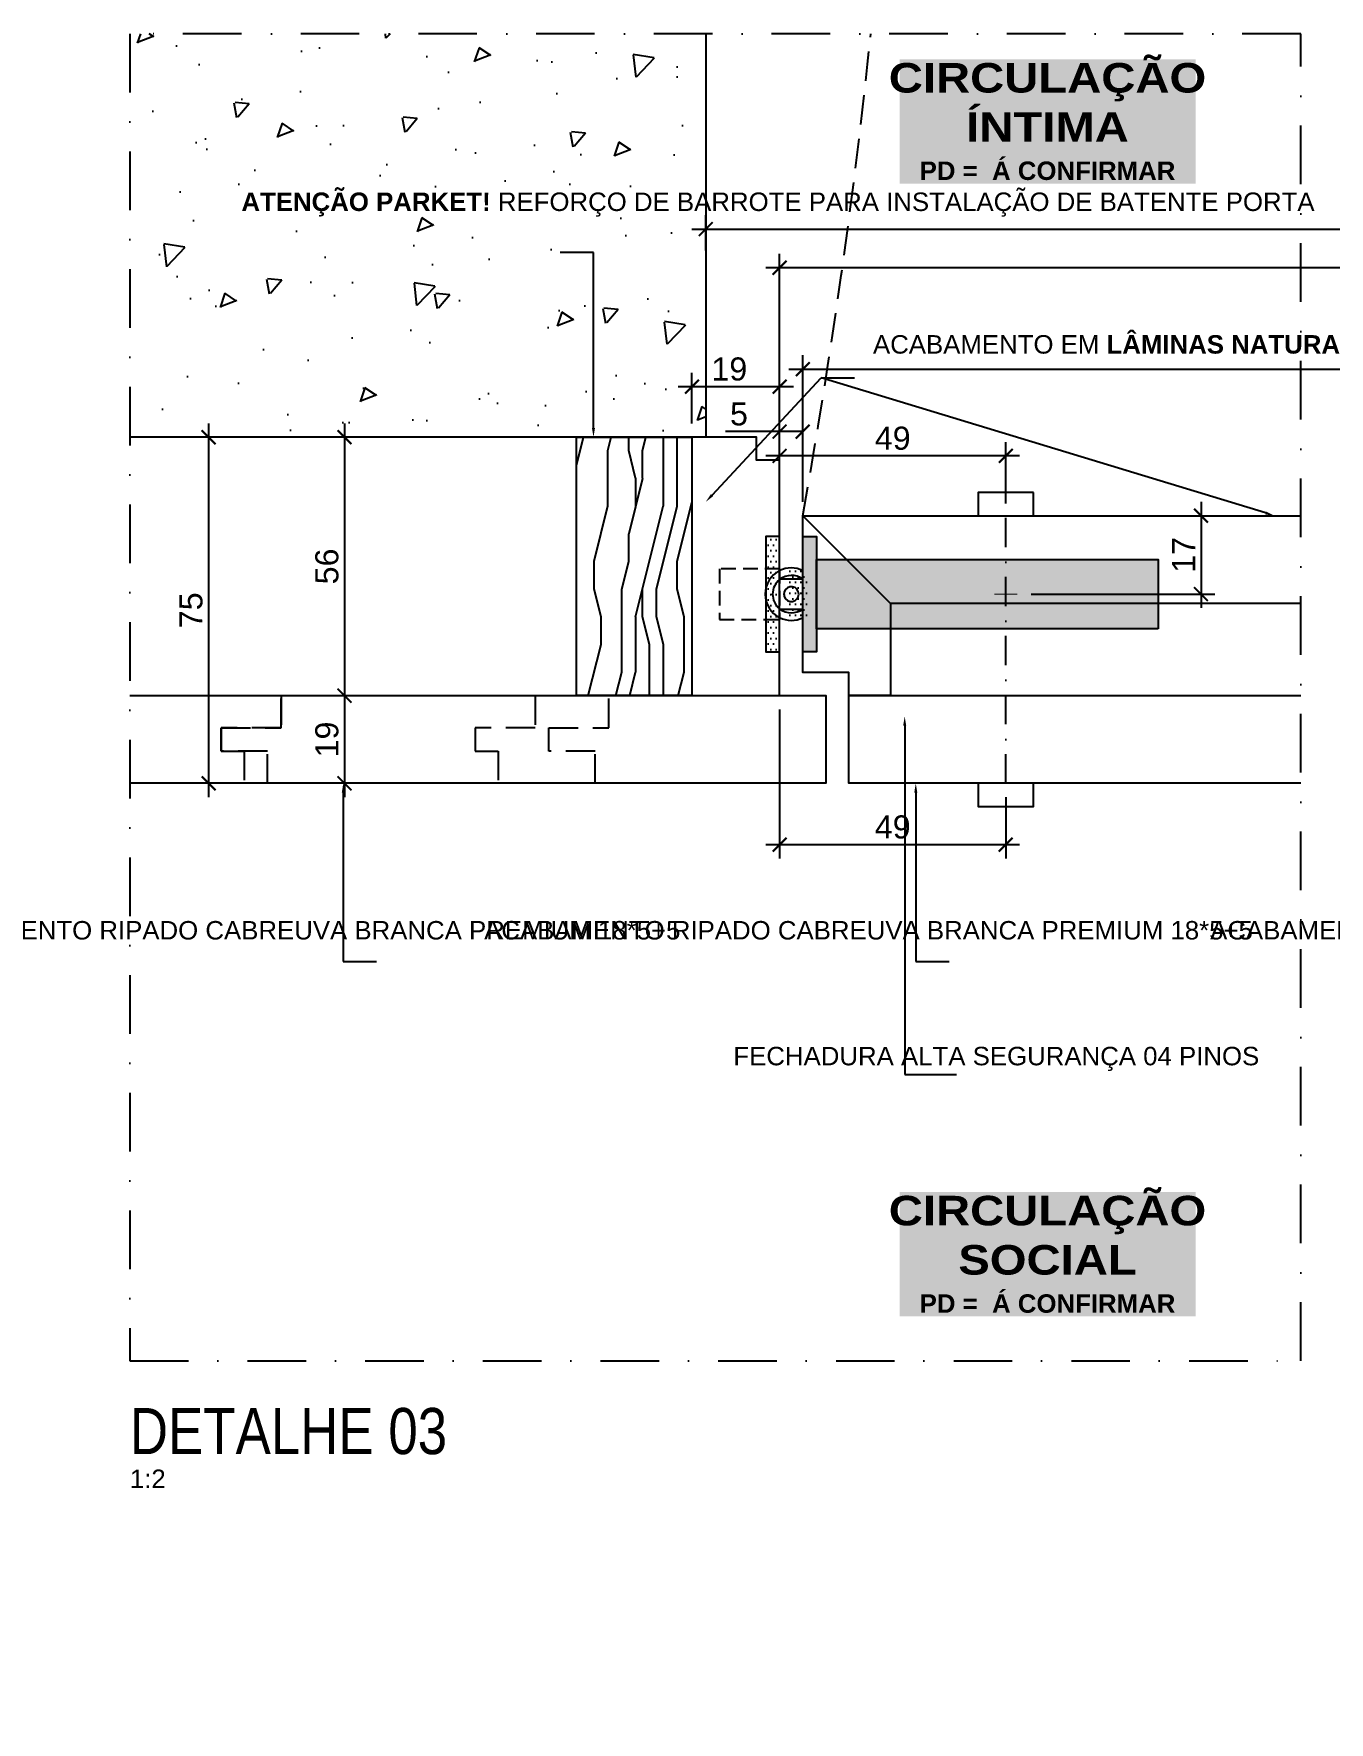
# Model space of a CAD drawing. Header units: millimetres. Extents: x -63251 to 507826, y 5339 to 217512.
# Drawn here: x 163639.1 to 163919.8, y 81556.5 to 81922.4 of the extents above; entities that cross this region are included whole.
import ezdxf
from ezdxf import colors
from ezdxf.entities.mleader import LeaderData, LeaderLine
from ezdxf.math import Vec2, Vec3

# ---------------------------------------------------------------- set-up
doc = ezdxf.new("R2010")
doc.units = ezdxf.units.MM
doc.header["$PDMODE"] = 3
doc.linetypes.add('TRAÇO 1-1', pattern=[9.525, 6.35, -3.175])
doc.linetypes.add('TRAÇO E PONTO 1-1', pattern=[25.4, 12.7, -6.35, 0, -6.35])
for name, color, linetype in [('AC-EQUIPAMENTO', 7, 'Continuous'), ('COTAS', 9, 'Continuous'), ('FERRAGEM', 3, 'Continuous'), ('HACHURA', 21, 'Continuous'), ('LAYOUT', 4, 'Continuous'), ('MARCENARIA', 4, 'Continuous'), ('PAREDE', 94, 'Continuous'), ('PROJEÇÃO', 8, 'Continuous'), ('TEXTO', 105, 'Continuous'), ('TEXTO TRAÇO PONTO', 105, 'TRAÇO E PONTO 1-1')]:
    doc.layers.add(name, color=color, linetype=linetype)
doc.styles.add('1-1', font='arial.ttf', dxfattribs={"height": 0.2})
doc.styles.add('MEDIDA OFICIAL', font='ariblk.ttf')
doc.styles.add('PADRÃO', font='arial.ttf')
doc.styles.add('PADRÃO NEGRITO', font='arialbd.ttf')
doc.styles.add('TITULO', font='swissck.ttf')
doc.dimstyles.new('1-2', dxfattribs={"dimscale": 2, "dimtxt": 2.5, "dimasz": 1.5, "dimexe": 1.5, "dimexo": 1.5, "dimtad": 1, "dimtxsty": 'PADRÃO', "dimblk": 'ARCHTICK', "dimcen": 2.5, "dimdle": 1.5, "dimclrd": 9, "dimclre": 9, "dimclrt": 6, "dimadec": 0, "dimazin": 0, "dimtfac": 1, "dimtmove": 0, "dimatfit": 3, "dimfxl": 1.25, "dimlwd": -1, "dimlwe": -1, "dimarcsym": 0})
doc.dimstyles.new('1-2 AZUL', dxfattribs={"dimscale": 2, "dimtxt": 2.5, "dimasz": 1.5, "dimexe": 1.5, "dimexo": 1.5, "dimtad": 1, "dimtxsty": 'PADRÃO NEGRITO', "dimblk": 'ARCHTICK', "dimcen": 2.5, "dimdle": 1.5, "dimclrd": 9, "dimclre": 9, "dimclrt": 170, "dimadec": 0, "dimazin": 0, "dimtfac": 1, "dimtmove": 0, "dimatfit": 3, "dimfxl": 1.25, "dimlwd": -1, "dimlwe": -1, "dimarcsym": 0})
doc.dimstyles.new('1-2 VERDE', dxfattribs={"dimscale": 2, "dimtxt": 2.5, "dimasz": 1.5, "dimexe": 1.5, "dimexo": 1.5, "dimtad": 1, "dimtxsty": 'PADRÃO NEGRITO', "dimblk": 'ARCHTICK', "dimcen": 2.5, "dimdle": 1.5, "dimclrd": 9, "dimclre": 9, "dimclrt": 102, "dimadec": 0, "dimazin": 0, "dimtfac": 1, "dimtmove": 0, "dimatfit": 3, "dimfxl": 1.25, "dimlwd": -1, "dimlwe": -1, "dimarcsym": 0})
doc.dimstyles.new('Med. Ofic.1-2', dxfattribs={"dimscale": 2, "dimtxt": 2.5, "dimasz": 1.5, "dimexe": 1.5, "dimexo": 1.5, "dimtad": 1, "dimtxsty": 'MEDIDA OFICIAL', "dimblk": 'ARCHTICK', "dimcen": 2.5, "dimdle": 1.5, "dimclrd": 9, "dimclre": 9, "dimclrt": 10, "dimadec": 0, "dimazin": 0, "dimtfac": 1, "dimtmove": 0, "dimatfit": 3, "dimfxl": 1.25, "dimlwd": -1, "dimlwe": -1, "dimarcsym": 0})

# ---------------------------------------------------------------- blocks, each defined once
blk = doc.blocks.new('_ArchTick')
at = {"color": 0, "linetype": 'ByBlock', "const_width": 0.15}
blk.add_lwpolyline([(-0.5, -0.5), (0.5, 0.5)], dxfattribs=at)
blk = doc.blocks.new('*D191')
at = {"layer": 'COTAS', "color": 9, "transparency": 16777216}
for p, q in [((163802.73, 81849.69), (164293.47, 81849.69)), ((163805.73, 81820.94), (163805.73, 81852.69)), ((164290.47, 81762.94), (164290.47, 81852.69))]:
    blk.add_line(p, q, dxfattribs=at)
at = {"layer": 'Defpoints', "color": 0, "transparency": 16777216}
for p in [(164290.47, 81849.69), (163805.73, 81817.94), (164290.47, 81759.94, 0)]:
    blk.add_point(p, dxfattribs=at)
at = {"layer": 'COTAS', "color": 9, "transparency": 16777216, "xscale": 3, "yscale": 3, "zscale": 3, "rotation": 180}
blk.add_blockref('_ArchTick', (163805.73, 81849.69), dxfattribs=at)
at = {"layer": 'COTAS', "color": 9, "transparency": 16777216, "xscale": 3, "yscale": 3, "zscale": 3}
blk.add_blockref('_ArchTick', (164290.47, 81849.69), dxfattribs=at)
at = {"layer": 'COTAS', "color": 170, "transparency": 16777216, "insert": (164048.1, 81853.49), "char_height": 5, "attachment_point": 5, "style": 'PADRÃO NEGRITO'}
blk.add_mtext('1119', dxfattribs=at)
blk = doc.blocks.new('*D192')
at = {"layer": 'COTAS', "color": 9, "transparency": 16777216}
for p, q in [((164134.47, 81871.66), (163797.73, 81871.66)), ((163800.73, 81816.44), (163800.73, 81874.66)), ((164131.47, 81867.77), (164131.47, 81874.66))]:
    blk.add_line(p, q, dxfattribs=at)
at = {"layer": 'Defpoints', "color": 0, "transparency": 16777216}
for p in [(163800.73, 81871.66), (164131.47, 81864.77, 0), (163800.73, 81813.44)]:
    blk.add_point(p, dxfattribs=at)
at = {"layer": 'COTAS', "color": 9, "transparency": 16777216, "xscale": 3, "yscale": 3, "zscale": 3, "rotation": 180}
blk.add_blockref('_ArchTick', (163800.73, 81871.66), dxfattribs=at)
at = {"layer": 'COTAS', "color": 9, "transparency": 16777216, "xscale": 3, "yscale": 3, "zscale": 3}
blk.add_blockref('_ArchTick', (164131.47, 81871.66), dxfattribs=at)
at = {"layer": 'COTAS', "color": 102, "transparency": 16777216, "insert": (163966.1, 81875.47), "char_height": 5, "attachment_point": 5, "style": 'PADRÃO NEGRITO'}
blk.add_mtext('950', dxfattribs=at)
blk = doc.blocks.new('*D193')
at = {"layer": 'COTAS', "color": 9, "transparency": 16777216}
for p, q in [((163784.73, 81875.44), (163784.73, 81883.06)), ((164315.47, 81868.82), (164315.47, 81883.06))]:
    blk.add_line(p, q, dxfattribs=at)
at = {"layer": 'COTAS', "color": 9, "linetype": 'Continuous', "transparency": 16777216}
blk.add_line((163781.73, 81880.06), (164318.47, 81880.06), dxfattribs=at)
at = {"layer": 'Defpoints', "color": 0, "transparency": 16777216}
for p in [(164315.47, 81880.06), (163784.73, 81872.44), (164315.47, 81865.82, 0)]:
    blk.add_point(p, dxfattribs=at)
at = {"layer": 'COTAS', "color": 9, "transparency": 16777216, "xscale": 3, "yscale": 3, "zscale": 3, "rotation": 180}
blk.add_blockref('_ArchTick', (163784.73, 81880.06), dxfattribs=at)
at = {"layer": 'COTAS', "color": 9, "transparency": 16777216, "xscale": 3, "yscale": 3, "zscale": 3}
blk.add_blockref('_ArchTick', (164315.47, 81880.06), dxfattribs=at)
at = {"layer": 'COTAS', "color": 10, "transparency": 16777216, "insert": (164050.1, 81883.9), "char_height": 5, "attachment_point": 5, "style": 'MEDIDA OFICIAL'}
blk.add_mtext('1165 MEDIDA DE OBRA', dxfattribs=at)
blk = doc.blocks.new('*D197')
at = {"layer": 'COTAS', "color": 9, "transparency": 16777216}
for p, q in [((163800.73, 81820.94), (163800.73, 81839.17)), ((163805.73, 81820.94), (163805.73, 81839.17)), ((163800.73, 81836.17), (163789.01, 81836.17)), ((163805.73, 81836.17), (163797.73, 81836.17))]:
    blk.add_line(p, q, dxfattribs=at)
at = {"layer": 'Defpoints', "color": 0, "transparency": 16777216}
for p in [(163805.73, 81836.17), (163800.73, 81817.94, 0), (163805.73, 81817.94, 0)]:
    blk.add_point(p, dxfattribs=at)
at = {"layer": 'COTAS', "color": 9, "transparency": 16777216, "xscale": 3, "yscale": 3, "zscale": 3, "rotation": 180}
blk.add_blockref('_ArchTick', (163800.73, 81836.17), dxfattribs=at)
at = {"layer": 'COTAS', "color": 9, "transparency": 16777216, "xscale": 3, "yscale": 3, "zscale": 3}
blk.add_blockref('_ArchTick', (163805.73, 81836.17), dxfattribs=at)
at = {"layer": 'COTAS', "color": 6, "transparency": 16777216, "insert": (163791.92, 81839.97), "char_height": 5, "attachment_point": 5, "style": 'PADRÃO'}
blk.add_mtext('5', dxfattribs=at)
blk = doc.blocks.new('*D525')
at = {"layer": 'COTAS', "color": 9, "transparency": 16777216}
for p, q in [((163800.73, 81775.94), (163800.73, 81743.65)), ((163849.73, 81756.94), (163849.73, 81743.65)), ((163852.73, 81746.65), (163797.73, 81746.65))]:
    blk.add_line(p, q, dxfattribs=at)
at = {"layer": 'Defpoints', "color": 0, "transparency": 16777216}
for p in [(163800.73, 81778.94, 0), (163849.73, 81759.94, 0), (163800.73, 81746.65)]:
    blk.add_point(p, dxfattribs=at)
at = {"layer": 'COTAS', "color": 9, "transparency": 16777216, "xscale": 3, "yscale": 3, "zscale": 3, "rotation": 180}
blk.add_blockref('_ArchTick', (163800.73, 81746.65), dxfattribs=at)
at = {"layer": 'COTAS', "color": 9, "transparency": 16777216, "xscale": 3, "yscale": 3, "zscale": 3}
blk.add_blockref('_ArchTick', (163849.73, 81746.65), dxfattribs=at)
at = {"layer": 'COTAS', "color": 6, "transparency": 16777216, "insert": (163825.23, 81750.46), "char_height": 5, "attachment_point": 5, "style": 'PADRÃO'}
blk.add_mtext('49', dxfattribs=at)
blk = doc.blocks.new('*D526')
at = {"layer": 'COTAS', "color": 9, "transparency": 16777216}
for p, q in [((163800.73, 81816.44), (163800.73, 81833.9)), ((163849.73, 81820.61), (163849.73, 81833.9)), ((163852.73, 81830.9), (163797.73, 81830.9))]:
    blk.add_line(p, q, dxfattribs=at)
at = {"layer": 'Defpoints', "color": 0, "transparency": 16777216}
for p in [(163800.73, 81830.9), (163849.73, 81817.61, 0), (163800.73, 81813.44, 0)]:
    blk.add_point(p, dxfattribs=at)
at = {"layer": 'COTAS', "color": 9, "transparency": 16777216, "xscale": 3, "yscale": 3, "zscale": 3, "rotation": 180}
blk.add_blockref('_ArchTick', (163800.73, 81830.9), dxfattribs=at)
at = {"layer": 'COTAS', "color": 9, "transparency": 16777216, "xscale": 3, "yscale": 3, "zscale": 3}
blk.add_blockref('_ArchTick', (163849.73, 81830.9), dxfattribs=at)
at = {"layer": 'COTAS', "color": 6, "transparency": 16777216, "insert": (163825.23, 81834.7), "char_height": 5, "attachment_point": 5, "style": 'PADRÃO'}
blk.add_mtext('49', dxfattribs=at)
blk = doc.blocks.new('*D528')
at = {"layer": 'COTAS', "color": 9, "transparency": 16777216}
for p, q in [((163706.45, 81837.94), (163706.45, 81775.94)), ((163709.45, 81778.94), (163709.45, 81778.94))]:
    blk.add_line(p, q, dxfattribs=at)
at = {"layer": 'Defpoints', "color": 0, "transparency": 16777216}
for p in [(163706.45, 81834.94), (163706.45, 81778.94, 0), (163706.45, 81778.94)]:
    blk.add_point(p, dxfattribs=at)
at = {"layer": 'COTAS', "color": 9, "transparency": 16777216, "xscale": 3, "yscale": 3, "zscale": 3}
for p, rotation in [((163706.45, 81834.94), 90), ((163706.45, 81778.94), 270)]:
    blk.add_blockref('_ArchTick', p, dxfattribs=dict(at, rotation=rotation))
at = {"layer": 'COTAS', "color": 6, "transparency": 16777216, "insert": (163702.65, 81806.94), "char_height": 5, "attachment_point": 5, "rotation": 90, "style": 'PADRÃO'}
blk.add_mtext('56', dxfattribs=at)
blk = doc.blocks.new('*D529')
at = {"layer": 'COTAS', "color": 9, "transparency": 16777216}
for p, q in [((163706.45, 81781.94), (163706.45, 81756.94)), ((163709.45, 81778.94), (163709.45, 81778.94)), ((163709.45, 81759.94), (163709.45, 81759.94))]:
    blk.add_line(p, q, dxfattribs=at)
at = {"layer": 'Defpoints', "color": 0, "transparency": 16777216}
for p in [(163706.45, 81778.94), (163706.45, 81759.94, 0), (163706.45, 81759.94)]:
    blk.add_point(p, dxfattribs=at)
at = {"layer": 'COTAS', "color": 9, "transparency": 16777216, "xscale": 3, "yscale": 3, "zscale": 3}
for p, rotation in [((163706.45, 81778.94), 90), ((163706.45, 81759.94), 270)]:
    blk.add_blockref('_ArchTick', p, dxfattribs=dict(at, rotation=rotation))
at = {"layer": 'COTAS', "color": 6, "transparency": 16777216, "insert": (163702.65, 81769.44), "char_height": 5, "attachment_point": 5, "rotation": 90, "style": 'PADRÃO'}
blk.add_mtext('19', dxfattribs=at)
blk = doc.blocks.new('*D1841')
at = {"layer": 'COTAS', "color": 9, "transparency": 16777216}
for p, q in [((163677, 81837.94), (163677, 81756.94)), ((163680, 81834.94), (163680, 81834.94)), ((163680, 81759.94), (163680, 81759.94))]:
    blk.add_line(p, q, dxfattribs=at)
at = {"layer": 'Defpoints', "color": 0, "transparency": 16777216}
for p in [(163677, 81834.94, 0), (163677, 81759.94, 0), (163677, 81759.94)]:
    blk.add_point(p, dxfattribs=at)
at = {"layer": 'COTAS', "color": 9, "transparency": 16777216, "xscale": 3, "yscale": 3, "zscale": 3}
for p, rotation in [((163677, 81834.94), 90), ((163677, 81759.94), 270)]:
    blk.add_blockref('_ArchTick', p, dxfattribs=dict(at, rotation=rotation))
at = {"layer": 'COTAS', "color": 6, "transparency": 16777216, "insert": (163673.2, 81797.44), "char_height": 5, "attachment_point": 5, "rotation": 90, "style": 'PADRÃO'}
blk.add_mtext('75', dxfattribs=at)
blk = doc.blocks.new('*D1990')
at = {"layer": 'COTAS', "color": 9, "transparency": 16777216}
for p, q in [((163778.73, 81845.9), (163803.73, 81845.9)), ((163781.73, 81837.94), (163781.73, 81848.9)), ((163800.73, 81832.94), (163800.73, 81848.9))]:
    blk.add_line(p, q, dxfattribs=at)
at = {"layer": 'Defpoints', "color": 0, "transparency": 16777216}
for p in [(163800.73, 81845.9), (163781.73, 81834.94, 0), (163800.73, 81829.94, 0)]:
    blk.add_point(p, dxfattribs=at)
at = {"layer": 'COTAS', "color": 9, "transparency": 16777216, "xscale": 3, "yscale": 3, "zscale": 3, "rotation": 180}
blk.add_blockref('_ArchTick', (163781.73, 81845.9), dxfattribs=at)
at = {"layer": 'COTAS', "color": 9, "transparency": 16777216, "xscale": 3, "yscale": 3, "zscale": 3}
blk.add_blockref('_ArchTick', (163800.73, 81845.9), dxfattribs=at)
at = {"layer": 'COTAS', "color": 6, "transparency": 16777216, "insert": (163789.83, 81849.7), "char_height": 5, "attachment_point": 5, "style": 'PADRÃO'}
blk.add_mtext('19', dxfattribs=at)
blk = doc.blocks.new('*D2118')
at = {"layer": 'COTAS', "color": 9, "transparency": 16777216}
for p, q in [((163892.03, 81820.94), (163892.03, 81797.94)), ((163858.73, 81817.94), (163895.03, 81817.94)), ((163855.23, 81800.94), (163895.03, 81800.94))]:
    blk.add_line(p, q, dxfattribs=at)
at = {"layer": 'Defpoints', "color": 0, "transparency": 16777216}
for p in [(163855.73, 81817.94, 0), (163852.23, 81800.94, 0), (163892.03, 81800.94)]:
    blk.add_point(p, dxfattribs=at)
at = {"layer": 'COTAS', "color": 9, "transparency": 16777216, "xscale": 3, "yscale": 3, "zscale": 3}
for p, rotation in [((163892.03, 81817.94), 90), ((163892.03, 81800.94), 270)]:
    blk.add_blockref('_ArchTick', p, dxfattribs=dict(at, rotation=rotation))
at = {"layer": 'COTAS', "color": 6, "transparency": 16777216, "insert": (163888.27, 81809.44), "char_height": 5, "attachment_point": 5, "rotation": 90, "style": 'PADRÃO'}
blk.add_mtext('17', dxfattribs=at)

msp = doc.modelspace()

# ---------------------------------------------------------------- hatches: boundary and pattern name
at = {"layer": 'AC-EQUIPAMENTO'}
h = msp.add_hatch(dxfattribs=at)
h.set_pattern_fill('AR-CONC', color=21, scale=0.2, angle=180)
h.set_pattern_definition([(230, (1541.513, -299.823), (-36.436934, 3.187817), [3.81, -41.91]), (175, (1541.513, -299.823), (7.048684, -38.211369), [3.048, -33.528117]), (280.451445, (1538.477, -299.557), (-29.3882494, -35.0235504), [3.238002, -35.618049]), (226.1842, (1541.513, -309.983), (-54.215808, 8.408466), [5.715, -62.865]), (276.635558, (1536.995, -309.28), (-47.480827, -49.485225), [4.857005, -53.427122]), (171.18415, (1541.513, -309.98), (-47.480827, -49.485225), [4.571993, -50.291946]), (201, (1536.433, -307.443), (-30.3228783, 20.4530396), [3.81, -41.91]), (146, (1536.433, -307.443), (-12.360406, -36.837593), [3.048, -33.528]), (251.451445, (1533.906, -305.74), (-42.683284, -16.384554), [3.238002, -35.6179875]), (217.5, (1541.513, -299.823), (-0.61772065, -16.9110078), [0, -33.1216, 0, -34.036, 0, -33.655]), (187.5, (1541.513, -299.823), (-13.3639325, -20.036115), [0, -19.4056, 0, -32.3596, 0, -12.827]), (147.5, (1552.841, -299.823), (-27.118119, 1.1457488), [0, -12.7, 0, -39.624, 0, -52.578]), (137.5, (1557.921, -299.823), (-29.6258363, -5.0852982), [0, -16.51, 0, -26.3144, 0, -37.338])])
h.paths.add_polyline_path([(163659.944, 81922.372), (163659.944, 81834.942), (163784.735, 81834.942), (163784.735, 81922.372)])
at = {"layer": 'FERRAGEM', "ltscale": 0.3}
h = msp.add_hatch(dxfattribs=at)
h.set_pattern_fill('DOTS', color=254, scale=0.75, angle=180)
h.set_pattern_definition([(180, (62632.0009, 237607.2435), (-0.5953125, -1.190625), [0, -1.190625])])
h.paths.add_polyline_path([(163800.735, 81813.442), (163797.735, 81813.442), (163797.735, 81788.442), (163800.735, 81788.442)])
h = msp.add_hatch(dxfattribs=at)
h.set_pattern_fill('DOTS', color=254, scale=0.75, angle=180)
h.set_pattern_definition([(180, (285634.855, 111123.8473), (-0.5953125, -1.190625), [0, -1.190625])])
h.paths.add_polyline_path([(163806.585, 81803.29, 0.2887015), (163802.585, 81804.945), (163802.585, 81806.587, -0.1879684), (163806.585, 81805.562)])
h.paths.add_polyline_path([(163805.707, 81804.191), (163802.585, 81804.191), (163802.585, 81804.945, -0.2061391)], flags=17)
h.paths.add_polyline_path([(163806.585, 81798.595, -0.0779249), (163805.707, 81797.693), (163802.585, 81797.693), (163802.585, 81799.485, 0.5497191), (163804.881, 81800.942, 0.5497191), (163802.585, 81802.4), (163802.585, 81804.191), (163805.707, 81804.191, -0.0779249), (163806.585, 81803.29)])
h.paths.add_polyline_path([(163804.881, 81800.942, -0.5497191), (163802.585, 81799.485), (163802.585, 81802.4, -0.5497191)], flags=17)
h.paths.add_polyline_path([(163802.585, 81796.939), (163802.585, 81797.693), (163805.707, 81797.693, -0.2061391)], flags=17)
h.paths.add_polyline_path([(163806.585, 81796.322, -0.1879684), (163802.585, 81795.298), (163802.585, 81796.939, 0.2887015), (163806.585, 81798.595), (163806.585, 81797.693)])
at = {"layer": 'HACHURA', "ltscale": 0.3}
h = msp.add_hatch(dxfattribs=at)
h.set_pattern_fill('LEGNO1', color=8, scale=60, angle=90, pattern_type=2)
h.set_pattern_definition([(90, (16, 34), (-60, 4e-15), [12, -18, 6, -24]), (90, (14.5, 76), (-60, 4e-15), [12, -48]), (90, (11.5, 70), (-60, 4e-15), [6, -54]), (90, (10, 37), (-60, 4e-15), [3, -42, 3, -12]), (90, (7, 58), (-60, 4e-15), [12, -18, 3, -27]), (90, (5.5, 43), (-60, 4e-15), [9, -51]), (90, (4, 58), (-60, 4e-15), [18, -42]), (90, (2.5, 40), (-60, 4e-15), [12, -48]), (90, (1, 64), (-60, 4e-15), [30, -30]), (90, (-2, 46), (-60, 4e-15), [6, -18, 12, -24]), (90, (-3.5, 88), (-60, 4e-15), [12, -48]), (90, (-5, 76), (-60, 4e-15), [6, -54]), (90, (-6.5, 64), (-60, 4e-15), [6, -54]), (90, (-8, 34), (-60, 4e-15), [12, -48]), (90, (-9.5, 64), (-60, 4e-15), [12, -48]), (90, (-12.5, 64), (-60, 4e-15), [12, -12, 12, -24]), (90, (-15.5, 52), (-60, 4e-15), [6, -30, 12, -12]), (90, (-17, 64), (-60, 4e-15), [18, -42]), (90, (-20, 64), (-60, 4e-15), [12, -48]), (90, (-21.5, 40), (-60, 4e-15), [18, -24, 6, -12]), (90, (-24.5, 40), (-60, 4e-15), [30, -30]), (90, (-26, 76), (-60, 4e-15), [6, -54]), (90, (-27.5, 58), (-60, 4e-15), [12, -48]), (90, (-29, 46), (-60, 4e-15), [6, -24, 6, -24]), (90, (-30.5, 40), (-60, 4e-15), [6, -18, 12, -24]), (90, (-32, 52), (-60, 4e-15), [6, -30, 6, -18]), (90, (-33.5, 64), (-60, 4e-15), [18, -42]), (90, (-36.5, 40), (-60, 4e-15), [12, -48]), (90, (-38, 70), (-60, 4e-15), [6, -54]), (90, (-39.5, 82), (-60, 4e-15), [6, -54]), (104.0362435, (11.5, 76.001), (2e-09, 60), [6.18, -241.206332]), (104.0362435, (-2, 82.001), (2e-09, 60), [6.18, -241.206332]), (104.0362435, (-38, 76.001), (2e-09, 60), [6.18, -241.206332]), (104.0362435, (-15.5, 58.001), (2e-09, 60), [6.18, -241.206332]), (104.0362435, (-24.5, 70.001), (2e-09, 60), [6.18, -241.206332]), (104.0362435, (-20, 76.001), (2e-09, 60), [6.18, -241.206332]), (104.0362435, (-30.5, 46.001), (2e-09, 60), [6.18, -241.206332]), (104.0362435, (-27.5, 70.001), (2e-09, 60), [6.18, -241.206332]), (104.0362435, (-5, 82.001), (2e-09, 60), [12.36, -235.026332]), (104.0362435, (-9.5, 76.001), (2e-09, 60), [12.36, -235.026332]), (104.0362435, (-12.5, 76.001), (2e-09, 60), [12.36, -235.026332]), (255.9637565, (7, 58.001), (2e-09, -60), [6.18, -12.36, 6.18, -222.666332]), (255.9637565, (-2, 46.001), (2e-09, -60), [6.18, -241.206332]), (255.9637565, (-29, 46.001), (2e-09, -60), [12.36, -235.026332]), (284.0362435, (14.5, 76.001), (-2e-09, -60), [6.18, -241.206332]), (75.9637565, (14.5, 88.001), (-2e-09, 60), [6.18, -241.206332]), (75.9637565, (-6.5, 70.001), (-2e-09, 60), [6.18, -241.206332]), (75.9637565, (-17, 82.001), (-2e-09, 60), [6.18, -241.206332]), (75.9637565, (-21.5, 58.001), (-2e-09, 60), [6.18, -241.206332]), (75.9637565, (-29, 52.001), (-2e-09, 60), [6.18, -241.206332]), (75.9637565, (-32, 58.001), (-2e-09, 60), [6.18, -241.206332]), (75.9637565, (-21.5, 58.001), (-2e-09, 60), [6.18, -241.206332]), (75.9637565, (-30.5, 76.001), (-2e-09, 60), [24.72, -222.666332]), (75.9637565, (10, 40.001), (-2e-09, 60), [24.72, -222.666332]), (75.9637565, (5.5, 46.001), (-2e-09, 60), [24.72, -222.666332]), (75.9637565, (2.5, 52.001), (-2e-09, 60), [6.18, -12.36, 12.36, -216.486332]), (75.9637565, (-2, 52.001), (-2e-09, 60), [12.36, -12.36, 12.36, -210.306332]), (75.9637565, (-8, 46.001), (-2e-09, 60), [24.72, -222.666332]), (75.9637565, (-12.5, 40.001), (-2e-09, 60), [24.72, -222.666332]), (75.9637565, (-15.5, 40.001), (-2e-09, 60), [24.72, -222.666332]), (75.9637565, (-33.5, 82.001), (-2e-09, 60), [6.18, -241.206332]), (75.9637675, (-39.5, 88.001), (-1.15e-05, 60), [12.36, -235.026332]), (75.9637675, (-36.5, 52.001), (-1.15e-05, 60), [12.36, -235.026332]), (75.9637575, (16, 46.001), (-1e-06, 60), [24.72, -222.666332]), (75.9637575, (-26, 82.001), (-1e-06, 60), [18.54, -228.846332]), (75.9637575, (-21.5, 88.001), (-1e-06, 60), [37.08, -210.306332])])
h.paths.add_polyline_path([(163781.735, 81817.942), (163781.735, 81834.942), (163756.735, 81834.942), (163756.735, 81778.942), (163781.735, 81778.942)])
at = {"layer": 'HACHURA', "ltscale": 0.1}
h = msp.add_hatch(color=8, dxfattribs=at)
h.dxf.hatch_style = 1
h.paths.add_polyline_path([(163882.735, 81793.442), (163808.735, 81793.442), (163808.735, 81808.442), (163882.735, 81808.442)])
h.paths.add_polyline_path([(163805.735, 81788.442), (163805.735, 81813.442), (163808.81, 81813.442), (163808.735, 81788.442)])

# ---------------------------------------------------------------- linework, layer by layer
at = {"layer": 'FERRAGEM', "elevation": 0}
msp.add_lwpolyline([(163756.735, 81834.942), (163781.735, 81834.942), (163781.735, 81778.942), (163756.735, 81778.942)], close=True, dxfattribs=at)
at = {"layer": 'FERRAGEM', "ltscale": 0.3, "elevation": 0}
for points in [[(163800.735, 81813.442), (163797.735, 81813.442), (163797.735, 81788.442), (163800.735, 81788.442)], [(163805.735, 81788.442), (163805.735, 81813.442), (163808.735, 81813.442), (163808.735, 81788.442)], [(163882.735, 81793.442), (163808.735, 81793.442), (163808.735, 81808.442), (163882.735, 81808.442)]]:
    msp.add_lwpolyline(points, close=True, dxfattribs=at)
at = {"layer": 'FERRAGEM', "color": 8, "ltscale": 0.3, "elevation": 0}
msp.add_lwpolyline([(163800.735, 81804.115, 0.4808757), (163800.735, 81797.77, 0.4808757)], format="xyb", dxfattribs=at)
at = {"layer": 'FERRAGEM', "ltscale": 0.3, "elevation": 0}
for points in [[(163805.707, 81804.191), (163800.834, 81804.191)], [(163800.834, 81797.693), (163805.707, 81797.693)]]:
    msp.add_lwpolyline(points, dxfattribs=at)
at = {"layer": 'FERRAGEM', "color": 10, "ltscale": 0.3, "const_width": 0.2, "elevation": 0}
for points in [[(163849.735, 81798.442), (163849.735, 81803.442)], [(163852.235, 81800.942), (163847.235, 81800.942)]]:
    msp.add_lwpolyline(points, dxfattribs=at)
at = {"layer": 'FERRAGEM', "color": 8, "ltscale": 0.3}
msp.add_arc((163803.27, 81800.942, 0), 5.686, 116.48627, 243.51373, dxfattribs=at)
at = {"layer": 'FERRAGEM', "ltscale": 0.3}
for radius, start, end in [(5.686, 64.31596, 116.48627), (4.061, 52.64359, 128.63646), (1.611, 197.57564, 162.42436), (1.611, 162.42436, 197.57564), (4.061, 231.36354, 307.35641), (5.686, 243.51373, 295.68404)]:
    msp.add_arc((163803.27, 81800.942, 0), radius, start, end, dxfattribs=at)
at = {"layer": 'LAYOUT', "color": 9, "linetype": 'TRAÇO 1-1', "ltscale": 0.5}
for p, q in [((163797.735, 81806.442, 0), (163797.735, 81795.442, 0)), ((163800.735, 81806.442, 0), (163800.735, 81795.442, 0))]:
    msp.add_line(p, q, dxfattribs=at)
at = {"layer": 'LAYOUT', "color": 4, "ltscale": 0.1, "elevation": 0}
for points in [[(163855.735, 81822.942), (163843.735, 81822.942), (163843.735, 81817.942), (163855.735, 81817.942)], [(163855.735, 81759.942), (163843.735, 81759.942), (163843.735, 81754.942), (163855.735, 81754.942)]]:
    msp.add_lwpolyline(points, close=True, dxfattribs=at)
at = {"layer": 'LAYOUT', "color": 9, "linetype": 'TRAÇO 1-1', "ltscale": 0.5, "elevation": 0}
msp.add_lwpolyline([(163800.735, 81806.442), (163787.735, 81806.442), (163787.735, 81795.442), (163800.735, 81795.442)], dxfattribs=at)
at = {"layer": 'MARCENARIA', "elevation": 0}
for points in [[(163800.735, 81829.942), (163795.735, 81829.942), (163795.735, 81834.942), (163781.735, 81834.942), (163781.735, 81778.942), (163800.735, 81778.942)], [(163805.735, 81817.942), (163824.735, 81798.942), (163824.735, 81778.942), (163815.735, 81778.942), (163815.735, 81783.942), (163805.735, 81783.942)]]:
    msp.add_lwpolyline(points, close=True, dxfattribs=at)
for points in [[(163913.652, 81798.942), (163824.735, 81798.942), (163805.735, 81817.942), (163913.652, 81817.942)], [(163659.944, 81778.942), (163810.735, 81778.942), (163810.735, 81759.942), (163659.944, 81759.942)], [(163913.652, 81759.942), (163815.735, 81759.942), (163815.735, 81778.942), (163913.652, 81778.942)]]:
    msp.add_lwpolyline(points, dxfattribs=at)
at = {"layer": 'MARCENARIA', "color": 8, "linetype": 'TRAÇO 1-1', "elevation": 0}
msp.add_lwpolyline([(163659.944, 81778.942), (163692.735, 81778.942), (163692.735, 81771.942), (163679.735, 81771.942), (163679.735, 81766.942), (163684.735, 81766.942), (163684.735, 81759.942), (163659.944, 81759.942)], dxfattribs=at)
for points in [[(163692.735, 81771.942), (163692.735, 81778.942), (163747.735, 81778.942), (163747.735, 81771.942), (163734.735, 81771.942), (163734.735, 81766.942), (163739.735, 81766.942), (163739.735, 81759.942), (163689.735, 81759.942), (163689.735, 81766.942), (163679.735, 81766.942), (163679.735, 81771.942)], [(163763.735, 81771.942), (163763.735, 81778.942), (163810.735, 81778.942), (163810.735, 81759.942), (163760.735, 81759.942), (163760.735, 81766.942), (163750.735, 81766.942), (163750.735, 81771.942)]]:
    msp.add_lwpolyline(points, close=True, dxfattribs=at)
at = {"layer": 'PAREDE', "elevation": 0}
msp.add_lwpolyline([(163784.735, 81922.372), (163784.735, 81834.942), (163659.944, 81834.942)], dxfattribs=at)
at = {"layer": 'PROJEÇÃO', "color": 21, "linetype": 'TRAÇO 1-1'}
msp.add_arc((162437.355, 82064.252, 0), 1390.371, 349.795972, 354.143081, dxfattribs=at)
at = {"layer": 'TEXTO', "color": 10, "linetype": 'TRAÇO E PONTO 1-1', "ltscale": 0.5}
msp.add_line((163849.735, 81759.942, 0), (163849.735, 81817.942, 0), dxfattribs=at)
at = {"layer": 'TEXTO TRAÇO PONTO', "elevation": 0}
msp.add_lwpolyline([(163913.652, 81922.372), (163659.944, 81922.372), (163659.944, 81634.796), (163913.652, 81634.796)], close=True, dxfattribs=at)

# ---------------------------------------------------------------- texts
at = {"layer": 'TEXTO', "char_height": 4, "width": 62.53638, "attachment_point": 5, "style": 'PADRÃO', "bg_fill": 1, "box_fill_scale": 1.2, "bg_fill_color": 254, "bg_fill_transparency": 0}
for s, insert in [('{\\fArial Black|b1|i0|c0|p34;\\H1.6x;\\C10;CIRCULAÇÃO ÍNTIMA\\P\\fArial|b1|i0|c0|p34;\\H0.625x;\\C256;PD =  Á CONFIRMAR}', (163858.773, 81903.333)), ('{\\fArial Black|b1|i0|c0|p34;\\H1.6x;\\C10;CIRCULAÇÃO SOCIAL\\P\\fArial|b1|i0|c0|p34;\\H0.625x;\\C256;PD =  Á CONFIRMAR}', (163858.773, 81657.856))]:
    msp.add_mtext(s, dxfattribs=dict(at, insert=insert))
at = {"layer": 'TEXTO', "color": 1, "insert": (163659.944, 81614.439, 0), "char_height": 10, "width": 220.061, "attachment_point": 7, "style": 'TITULO'}
msp.add_mtext('DETALHE 03', dxfattribs=at)
at = {"layer": 'TEXTO', "insert": (163659.944, 81611.239, 0), "char_height": 4, "width": 48, "attachment_point": 1, "style": 'PADRÃO'}
msp.add_mtext('1:2', dxfattribs=at)

# ---------------------------------------------------------------- dimensions: what is measured, and where the dimension line sits
at = {"layer": 'COTAS'}
for base, p1, p2, text, dimstyle, picture, middle in [((164315.47, 81880.061, 0), (163784.735, 81872.438, 0), (164315.47, 81865.821, 0), '1165 MEDIDA DE OBRA', 'Med. Ofic.1-2', '*D193', (164050.102, 81883.896, 0)), ((164290.47, 81849.688, 0), (163805.735, 81817.942, 0), (164290.47, 81759.942, 0), '1119', '1-2 AZUL', '*D191', (164048.102, 81853.492, 0))]:
    dim = msp.add_linear_dim(base=base, p1=p1, p2=p2, text=text, dimstyle=dimstyle, dxfattribs=at)
    dim.commit()
    dim.dimension.update_dxf_attribs({"geometry": picture, "text_midpoint": middle})
dim = msp.add_linear_dim(base=(163800.735, 81871.664, 0), p1=(164131.47, 81864.775, 0), p2=(163800.735, 81813.442, 0), angle=180, text='950', dimstyle='1-2 VERDE', dxfattribs=at)
dim.commit()
dim.dimension.update_dxf_attribs({"geometry": '*D192', "text_midpoint": (163966.102, 81875.469, 0)})
for base, p1, p2, picture, middle in [((163800.735, 81845.901), (163781.735, 81834.942, 0), (163800.735, 81829.942, 0), '*D1990', (163789.827, 81845.901)), ((163805.735, 81836.174), (163800.735, 81817.942, 0), (163805.735, 81817.942, 0), '*D197', (163791.92, 81836.174))]:
    dim = msp.add_linear_dim(base=base, p1=p1, p2=p2, dimstyle='1-2', dxfattribs=at)
    dim.commit()
    dim.dimension.update_dxf_attribs({"geometry": picture, "text_midpoint": middle, "dimtype": 160})
for base, p1, p2, picture, middle in [((163676.997, 81759.942), (163676.997, 81834.942, 0), (163676.997, 81759.942, 0), '*D1841', (163673.204, 81797.442)), ((163706.45, 81778.942), (163706.45, 81834.942), (163706.45, 81778.942, 0), '*D528', (163702.647, 81806.942)), ((163892.034, 81800.942), (163855.735, 81817.942, 0), (163852.235, 81800.942, 0), '*D2118', (163888.274, 81809.442)), ((163706.45, 81759.942), (163706.45, 81778.942), (163706.45, 81759.942, 0), '*D529', (163702.647, 81769.442))]:
    dim = msp.add_linear_dim(base=base, p1=p1, p2=p2, angle=90, dimstyle='1-2', dxfattribs=at)
    dim.commit()
    dim.dimension.update_dxf_attribs({"geometry": picture, "text_midpoint": middle})
for base, p1, p2, picture, middle in [((163800.735, 81830.901), (163849.735, 81817.611, 0), (163800.735, 81813.442, 0), '*D526', (163825.235, 81834.704)), ((163800.735, 81746.652), (163849.735, 81759.942, 0), (163800.735, 81778.942, 0), '*D525', (163825.235, 81750.455))]:
    dim = msp.add_linear_dim(base=base, p1=p1, p2=p2, dimstyle='1-2', dxfattribs=at)
    dim.commit()
    dim.dimension.update_dxf_attribs({"geometry": picture, "text_midpoint": middle})

# ---------------------------------------------------------------- leaders
at = {"layer": 'COTAS', "ltscale": 0.4}
ml = msp.add_multileader_mtext('Standard', dxfattribs=at)
ml.set_content('{\\fArial|b1|i0|c0|p34;\\C10;ATENÇÃO PARKET! }REFORÇO DE BARROTE PARA INSTALAÇÃO DE BATENTE PORTA ', color=105, style='1-1')
ml.set_leader_properties(color=256, linetype='ByLayer', lineweight=-1)
ml.build(insert=Vec2(0, 0))
ml.multileader.update_dxf_attribs({"text_left_attachment_type": 2, "text_right_attachment_type": 2, "dogleg_length": 0.36, "arrow_head_size": 2, "scale": 20})
ctx = ml.context
ctx.base_point, ctx.scale, ctx.arrow_head_size, ctx.landing_gap_size, ctx.plane_origin = Vec3(163680.114, 81874.967, 0), 20, 2, 4, Vec3(164021.333, 81823.337, 0)
ctx.left_attachment, ctx.right_attachment = 2, 2
notes = []
notes.append((ctx, [(0, (1, 1, 0), (163760.395, 81874.967, 0), (-1, 0), 7.2, [(0, [(163760.395, 81834.942, 0)], 0, [])])]))
ctx.mtext.insert, ctx.mtext.width, ctx.mtext.flow_direction = Vec3(163684.114, 81887.969, 0), 80.47345, 5
ml = msp.add_multileader_mtext('Standard', dxfattribs=at)
ml.set_content('ACABAMENTO EM {\\fArial|b1|i0|c0|p34;LÂMINAS NATURAIS DE CARVALHO EUROPEU}', color=105, style='1-1')
ml.set_leader_properties(color=256, linetype='ByLayer', lineweight=-1)
ml.build(insert=Vec2(0, 0))
ml.multileader.update_dxf_attribs({"text_left_attachment_type": 2, "text_right_attachment_type": 2, "dogleg_length": 0.36, "arrow_head_size": 2, "scale": 20})
ctx = ml.context
ctx.base_point, ctx.scale, ctx.arrow_head_size, ctx.landing_gap_size, ctx.plane_origin = Vec3(163816.958, 81847.779, 0), 20, 2, 4, Vec3(163966.865, 81814.08, 0)
ctx.left_attachment, ctx.right_attachment = 2, 2
notes.append((ctx, [(1, (1, 1, 0), (163809.758, 81847.779, 0), (1, 0), 7.2, [(0, [(163907.933, 81817.942, 0)], 0, []), (1, [(163784.735, 81820.942, 0)], 0, [])])]))
ctx.mtext.insert, ctx.mtext.width, ctx.mtext.flow_direction = Vec3(163820.958, 81857.065, 0), 80.51012, 5
ml = msp.add_multileader_mtext('Standard', dxfattribs=at)
ml.set_content('{\\C10;FECHADURA ALTA SEGURANÇA 04 PINOS}', color=105, style='1-1')
ml.set_leader_properties(color=256, linetype='ByLayer', lineweight=-1)
ml.build(insert=Vec2(0, 0))
ml.multileader.update_dxf_attribs({"text_left_attachment_type": 2, "text_right_attachment_type": 2, "dogleg_length": 0.36, "arrow_head_size": 2, "scale": 20})
ctx = ml.context
ctx.base_point, ctx.scale, ctx.arrow_head_size, ctx.landing_gap_size, ctx.plane_origin = Vec3(163839.089, 81696.862, 0), 20, 2, 4, Vec3(163768.168, 81928.272, 0)
ctx.left_attachment, ctx.right_attachment, ctx.text_align_type = 2, 2, 2
notes.append((ctx, [(0, (1, 1, 0), (163827.832, 81696.862, 0), (1, 0), 11.257, [(0, [(163827.832, 81774.441, 0)], 0, [])])]))
ctx.mtext.insert, ctx.mtext.width, ctx.mtext.alignment, ctx.mtext.flow_direction = Vec3(163904.652, 81702.84, 0), 69.42511, 3, 5
ml = msp.add_multileader_mtext('Standard', dxfattribs=at)
ml.set_content('ACABAMENTO RIPADO CABREUVA BRANCA PREMIUM 18*5+5', color=105, style='1-1')
ml.set_leader_properties(color=256, linetype='ByLayer', lineweight=-1)
ml.build(insert=Vec2(0, 0))
ml.multileader.update_dxf_attribs({"text_left_attachment_type": 2, "text_right_attachment_type": 2, "dogleg_length": 0.36, "arrow_head_size": 2, "scale": 20})
ctx = ml.context
ctx.base_point, ctx.scale, ctx.arrow_head_size, ctx.landing_gap_size, ctx.plane_origin = Vec3(163713.389, 81721.322, 0), 20, 2, 4, Vec3(163445.25, 81669.692, 0)
ctx.left_attachment, ctx.right_attachment, ctx.text_align_type = 2, 2, 2
notes.append((ctx, [(0, (1, 1, 0), (163706.189, 81721.322, 0), (1, 0), 7.2, [(0, [(163706.189, 81759.942, 0)], 0, [])])]))
ctx.mtext.insert, ctx.mtext.width, ctx.mtext.alignment, ctx.mtext.flow_direction = Vec3(163779.236, 81730.101, 0), 63.08176, 3, 5
ml = msp.add_multileader_mtext('Standard', dxfattribs=at)
ml.set_content('ACABAMENTO RIPADO CABREUVA BRANCA PREMIUM 18*5+5', color=105, style='1-1')
ml.set_leader_properties(color=256, linetype='ByLayer', lineweight=-1)
ml.build(insert=Vec2(0, 0))
ml.multileader.update_dxf_attribs({"text_left_attachment_type": 2, "text_right_attachment_type": 2, "dogleg_length": 0.36, "arrow_head_size": 2, "scale": 20})
ctx = ml.context
ctx.base_point, ctx.scale, ctx.arrow_head_size, ctx.landing_gap_size, ctx.plane_origin = Vec3(163837.432, 81721.322, 0), 20, 2, 4, Vec3(163569.293, 81669.692, 0)
ctx.left_attachment, ctx.right_attachment, ctx.text_align_type = 2, 2, 2
notes.append((ctx, [(0, (1, 1, 0), (163830.232, 81721.322, 0), (1, 0), 7.2, [(0, [(163830.232, 81759.942, 0)], 0, [])])]))
ctx.mtext.insert, ctx.mtext.width, ctx.mtext.alignment, ctx.mtext.flow_direction = Vec3(163903.279, 81730.101, 0), 63.08176, 3, 5
ml = msp.add_multileader_mtext('Standard', dxfattribs=at)
ml.set_content('ACABAMENTO RIPADO CABREUVA BRANCA PREMIUM 18*5+5', color=105, style='1-1')
ml.set_leader_properties(color=256, linetype='ByLayer', lineweight=-1)
ml.build(insert=Vec2(0, 0))
ml.multileader.update_dxf_attribs({"text_left_attachment_type": 2, "text_right_attachment_type": 2, "dogleg_length": 0.36, "arrow_head_size": 2, "scale": 20})
ctx = ml.context
ctx.base_point, ctx.scale, ctx.arrow_head_size, ctx.landing_gap_size, ctx.plane_origin = Vec3(163994.743, 81721.322, 0), 20, 2, 4, Vec3(163726.604, 81669.692, 0)
ctx.left_attachment, ctx.right_attachment, ctx.text_align_type = 2, 2, 2
notes.append((ctx, [(0, (1, 1, 0), (163987.543, 81721.322, 0), (1, 0), 7.2, [(0, [(163987.543, 81759.942, 0)], 0, [])])]))
ctx.mtext.insert, ctx.mtext.width, ctx.mtext.alignment, ctx.mtext.flow_direction = Vec3(164060.59, 81730.101, 0), 63.08176, 3, 5
ml = msp.add_multileader_mtext('Standard', dxfattribs=at)
ml.set_content('ACABAMENTO RIPADO CABREUVA BRANCA PREMIUM 18*5+5', color=105, style='1-1')
ml.set_leader_properties(color=256, linetype='ByLayer', lineweight=-1)
ml.build(insert=Vec2(0, 0))
ml.multileader.update_dxf_attribs({"text_left_attachment_type": 2, "text_right_attachment_type": 2, "dogleg_length": 0.36, "arrow_head_size": 2, "scale": 20})
ctx = ml.context
ctx.base_point, ctx.scale, ctx.arrow_head_size, ctx.landing_gap_size, ctx.plane_origin = Vec3(165229.896, 81727.778), 20, 2, 4, Vec3(165365.86, 81641.752)
ctx.left_attachment, ctx.right_attachment, ctx.text_align_type = 2, 2, 2
notes.append((ctx, [(0, (1, 1, 0), (165306.943, 81727.778), (-1, 0), 7.2, [(0, [(165312.558, 81727.778)], 0, [])])]))
ctx.mtext.insert, ctx.mtext.width, ctx.mtext.alignment, ctx.mtext.flow_direction = Vec3(165295.743, 81736.557), 80.51012, 3, 5
ml = msp.add_multileader_mtext('Standard', dxfattribs=at)
ml.set_content('{\\C10;FECHADURA ALTA SEGURANÇA 10 PINOS}', color=105, style='1-1')
ml.set_leader_properties(color=256, linetype='ByLayer', lineweight=-1)
ml.build(insert=Vec2(0, 0))
ml.multileader.update_dxf_attribs({"text_left_attachment_type": 2, "text_right_attachment_type": 2, "dogleg_length": 0.36, "arrow_head_size": 2, "scale": 20})
ctx = ml.context
ctx.base_point, ctx.scale, ctx.arrow_head_size, ctx.landing_gap_size, ctx.plane_origin = Vec3(164538.89, 81650.998, 0), 20, 2, 4, Vec3(164467.969, 81739.003, 0)
ctx.left_attachment, ctx.right_attachment, ctx.text_align_type = 2, 2, 2
notes.append((ctx, [(0, (1, 1, 0), (164527.633, 81650.998, 0), (1, 0), 11.257, [(0, [(164527.633, 81669.358, 0)], 0, [])])]))
ctx.mtext.insert, ctx.mtext.width, ctx.mtext.alignment, ctx.mtext.flow_direction = Vec3(164604.453, 81656.975, 0), 69.42511, 3, 5
ml = msp.add_multileader_mtext('Standard', dxfattribs=at)
ml.set_content('ACABAMENTO RIPADO CABREUVA BRANCA PREMIUM 18*5+5', color=105, style='1-1')
ml.set_leader_properties(color=256, linetype='ByLayer', lineweight=-1)
ml.build(insert=Vec2(0, 0))
ml.multileader.update_dxf_attribs({"text_left_attachment_type": 2, "text_right_attachment_type": 2, "dogleg_length": 0.36, "arrow_head_size": 2, "scale": 20})
ctx = ml.context
ctx.base_point, ctx.scale, ctx.arrow_head_size, ctx.landing_gap_size, ctx.plane_origin = Vec3(165229.896, 81556.811), 20, 2, 4, Vec3(165365.86, 81528.062)
ctx.left_attachment, ctx.right_attachment, ctx.text_align_type = 2, 2, 2
notes.append((ctx, [(0, (1, 1, 0), (165306.943, 81556.811), (-1, 0), 7.2, [(0, [(165312.558, 81556.811)], 0, [])])]))
ctx.mtext.insert, ctx.mtext.width, ctx.mtext.alignment, ctx.mtext.flow_direction = Vec3(165295.743, 81565.59), 80.51012, 3, 5
for ctx, leaders in notes:
    for number, flags, end, landing, length, lines in leaders:
        leader = LeaderData()
        leader.index, (leader.has_last_leader_line, leader.has_dogleg_vector, leader.attachment_direction) = number, flags
        leader.last_leader_point, leader.dogleg_vector, leader.dogleg_length = Vec3(end), Vec3(landing), length
        for number, points, colour, breaks in lines:
            line = LeaderLine()
            line.index, line.vertices, line.color, line.breaks = number, Vec3.list(points), colors.encode_raw_color(colour), breaks
            leader.lines.append(line)
        ctx.leaders.append(leader)

doc.saveas('drawing.dxf')
